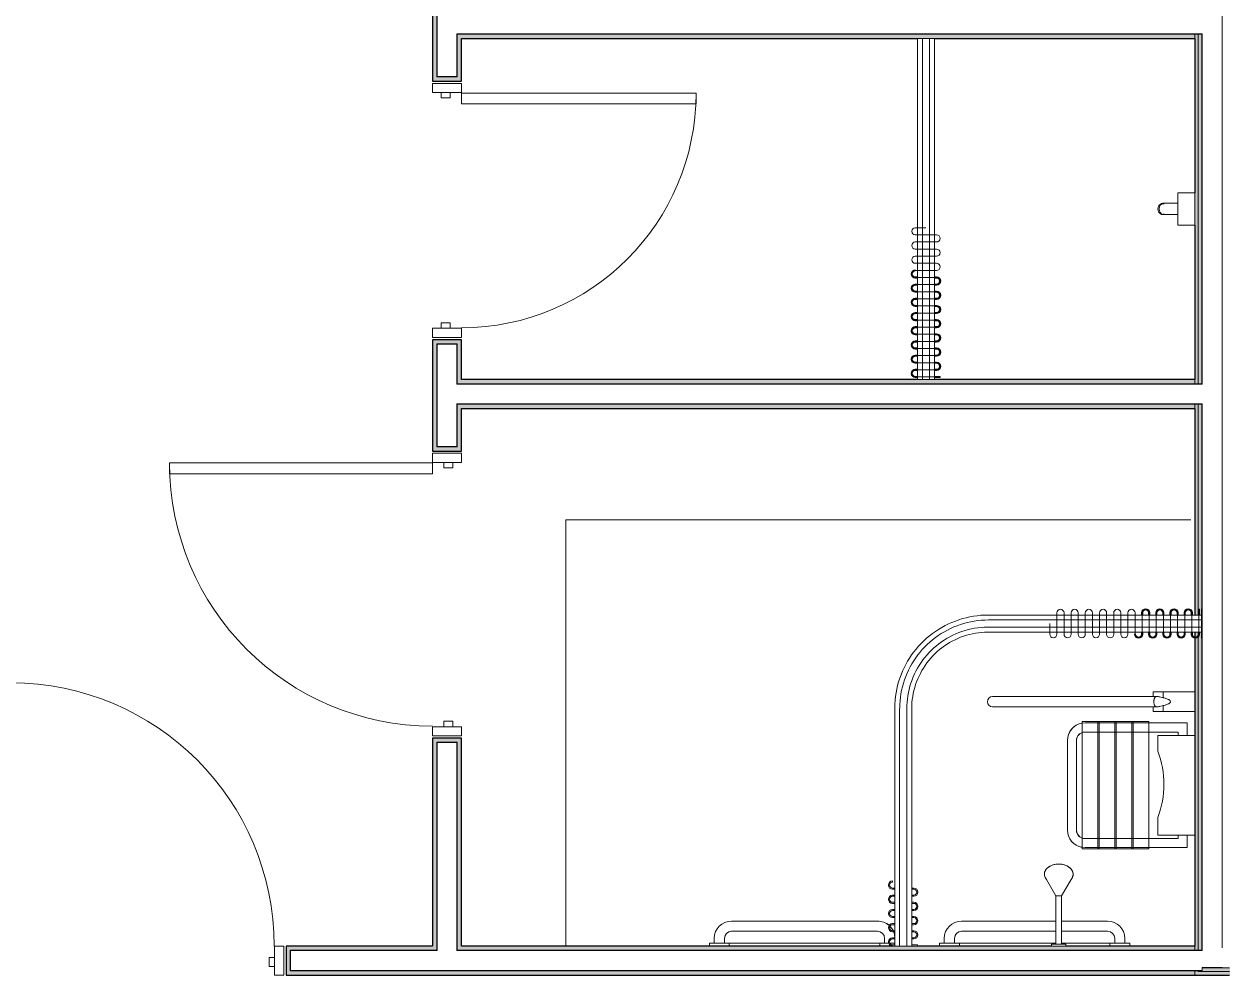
# Model space of a CAD drawing. Header units: millimetres. Extents: x 155920 to 295199, y -4084 to 97293.
# Drawn here: x 199953 to 204171, y 28407 to 31754 of the extents above; entities that cross this region are included whole.
import ezdxf

# ---------------------------------------------------------------- set-up
doc = ezdxf.new("R2010")
doc.units = ezdxf.units.MM
doc.header["$MEASUREMENT"] = 0
for name, color, linetype, lineweight in [('A-DOOR', 4, 'CONTINUOUS', 9), ('A-DOOR-FRAM', 4, 'CONTINUOUS', 18), ('A-WALL', 7, 'CONTINUOUS', 9), ('A-WALL-PATT', 7, 'CONTINUOUS', 25), ('I-WALL', 7, 'CONTINUOUS', 9), ('P-SANR-FIXT', 7, 'CONTINUOUS', 9)]:
    doc.layers.add(name, color=color, linetype=linetype, lineweight=lineweight)

msp = doc.modelspace()

# ---------------------------------------------------------------- hatches: boundary and pattern name
at = {"layer": 'A-WALL-PATT', "lineweight": 9}
h = msp.add_hatch(color=256, dxfattribs=at)
h.paths.add_polyline_path([(201406.5, 28509.3), (201406.5, 29226.3), (201442.5, 29226.3), (201442.5, 29241.3), (201391.5, 29241.3), (201391.5, 28509.3)], flags=0)
h.paths.add_polyline_path([(201442.5, 30251.3), (201442.5, 30266.3), (201406.5, 30266.3), (201406.5, 30628.3), (201442.5, 30628.3), (201442.5, 30643.3), (201391.5, 30643.3), (201391.5, 30251.3)], flags=0)
h.paths.add_polyline_path([(201391.5, 31553.3), (201442.5, 31553.3), (201442.5, 31568.3), (201406.5, 31568.3), (201406.5, 31930.3), (201442.5, 31930.3), (201442.5, 31945.3), (201391.5, 31945.3), (201391.5, 31683.4)], flags=0)
h.paths.add_polyline_path([(201442.5, 32855.3), (201442.5, 32870.3), (201406.5, 32870.3), (201406.5, 33232.3), (201442.5, 33232.3), (201442.5, 33247.3), (201391.5, 33247.3), (201391.5, 32855.3)], flags=0)
h.paths.add_polyline_path([(201391.5, 34157.3), (201442.5, 34157.3), (201442.5, 34172.3), (201406.5, 34172.3), (201406.5, 34245.3), (201391.5, 34245.3)], flags=0)
at = {"layer": 'A-WALL-PATT', "lineweight": 5}
h = msp.add_hatch(color=256, dxfattribs=at)
h.paths.add_polyline_path([(201478.5, 28509.3), (201493.5, 28509.3), (201493.5, 29241.3), (201442.5, 29241.3), (201442.5, 29226.3), (201478.5, 29226.3), (201478.5, 28598.8)], flags=0)
h.paths.add_polyline_path([(201493.5, 30251.3), (201493.5, 30416.3), (201478.5, 30416.3), (201478.5, 30266.3), (201442.5, 30266.3), (201442.5, 30251.3)], flags=0)
h.paths.add_polyline_path([(201478.5, 30488.3), (201493.5, 30488.3), (201493.5, 30643.3), (201442.5, 30643.3), (201442.5, 30628.3), (201478.5, 30628.3)], flags=0)
h.paths.add_polyline_path([(201493.5, 31553.3), (201493.5, 31718.3), (201478.5, 31718.3), (201478.5, 31568.3), (201442.5, 31568.3), (201442.5, 31553.3)], flags=0)
h.paths.add_polyline_path([(201493.5, 31790.3), (201493.5, 31945.3), (201442.5, 31945.3), (201442.5, 31930.3), (201478.5, 31930.3), (201478.5, 31790.3)], flags=0)
h.paths.add_polyline_path([(201442.5, 32855.3), (201493.5, 32855.3), (201493.5, 33020.3), (201478.5, 33020.3), (201478.5, 32870.3), (201442.5, 32870.3)], flags=0)
h.paths.add_polyline_path([(201493.5, 33092.3), (201493.5, 33247.3), (201442.5, 33247.3), (201442.5, 33232.3), (201478.5, 33232.3), (201478.5, 33092.3)], flags=0)
h.paths.add_polyline_path([(201493.5, 34157.3), (201493.5, 34245.3), (201478.5, 34245.3), (201478.5, 34172.3), (201442.5, 34172.3), (201442.5, 34157.3)], flags=0)
at = {"layer": 'A-WALL-PATT', "lineweight": 9}
h = msp.add_hatch(color=256, dxfattribs=at)
h.paths.add_polyline_path([(204087.9, 28407.3), (204087.9, 28422.3), (204075.4, 28422.3), (204075.4, 28407.3)], flags=0)
h.paths.add_polyline_path([(204087.9, 28494.3), (204087.7, 29596.5), (204081.3, 29592.8), (204075.4, 29592.3), (204075.4, 28494.3)], flags=0)
h.paths.add_polyline_path([(204077.5, 29596.3), (204082.8, 29597.7), (204086.6, 29601.6), (204087.9, 29606.8), (204087.7, 29614.3), (204075.4, 29614.3), (204075.4, 29596.6)], flags=0)
h.paths.add_polyline_path([(204080.2, 29674.3), (204087.9, 29674.3), (204087.9, 30416.3), (204075.4, 30416.3), (204075.4, 29674.3)], flags=0)
h.paths.add_polyline_path([(204087.9, 30488.3), (204087.9, 31718.3), (204075.4, 31718.3), (204075.4, 30488.3)], flags=0)
h.paths.add_polyline_path([(204087.9, 31790.3), (204087.9, 33020.3), (204075.4, 33020.3), (204075.4, 31790.3)], flags=0)
h.paths.add_polyline_path([(204087.9, 33092.3), (204087.9, 34245.3), (204075.4, 34245.3), (204075.4, 33092.3)], flags=0)
at = {"layer": 'A-WALL-PATT', "lineweight": 5}
h = msp.add_hatch(color=256, dxfattribs=at)
h.paths.add_polyline_path([(204087.9, 28419.8), (204100.4, 28419.8), (204100.4, 28422.3), (204087.9, 28422.3)], flags=0)
h.paths.add_polyline_path([(204087.9, 28494.3), (204100.4, 28494.3), (204100.4, 30416.3), (204087.9, 30416.3), (204088, 29694.3), (204092, 29694.3), (204092, 29674.3), (204098.8, 29673.3), (204098.8, 29614.3), (204092, 29614.3), (204090.9, 29601.6), (204087.9, 29596.6), (204087.9, 28598.8)], flags=0)
h.paths.add_polyline_path([(204100.4, 30488.3), (204100.4, 31718.3), (204087.9, 31718.3), (204087.9, 30488.3)], flags=0)
h.paths.add_polyline_path([(204100.4, 31790.3), (204100.4, 33020.3), (204087.9, 33020.3), (204087.9, 31790.3)], flags=0)
h.paths.add_polyline_path([(204087.9, 33092.3), (204100.4, 33092.3), (204100.4, 34245.3), (204087.9, 34245.3), (204087.9, 33446.1)], flags=0)
at = {"layer": 'A-WALL-PATT', "lineweight": 9}
for points in [[(204075.4, 31703.3), (204075.4, 31718.3), (201493.5, 31718.3), (201493.5, 31703.3), (203387.3, 31703.3)], [(204075.4, 30488.3), (204075.4, 30503.3), (201493.5, 30503.3), (201493.5, 30488.3), (203985.3, 30488.3)]]:
    msp.add_hatch(color=256, dxfattribs=at).paths.add_polyline_path(points, flags=0)
at = {"layer": 'A-WALL-PATT', "lineweight": 5}
msp.add_hatch(color=256, dxfattribs=at).paths.add_polyline_path([(204075.4, 30401.3), (204075.4, 30416.3), (201493.5, 30416.3), (201493.5, 30401.3), (203985.3, 30401.3)], flags=0)
at = {"layer": 'A-WALL-PATT', "lineweight": 9}
h = msp.add_hatch(color=256, dxfattribs=at)
h.paths.add_polyline_path([(200890.5, 28458.3), (200890.5, 28494.3), (201406.5, 28494.3), (201406.5, 28509.3), (200875.5, 28509.3), (200875.5, 28458.3)], flags=0)
h.paths.add_polyline_path([(199850.5, 28458.3), (199865.5, 28458.3), (199865.5, 28509.3), (199565.5, 28509.3), (199565.5, 28494.3), (199850.5, 28494.3)], flags=0)
h.paths.add_polyline_path([(204075.4, 28494.3), (204075.4, 28509.3), (201478.5, 28509.3), (201478.5, 28494.3), (203985.3, 28494.3)], flags=0)
at = {"layer": 'A-WALL-PATT', "lineweight": 5}
h = msp.add_hatch(color=256, dxfattribs=at)
h.paths.add_polyline_path([(204075.4, 28407.3), (204075.4, 28422.3), (200890.5, 28422.3), (200890.5, 28458.3), (200875.5, 28458.3), (200875.5, 28407.3), (203985.3, 28407.3)], flags=0)
h.paths.add_polyline_path([(199799.2, 28407.3), (199865.5, 28407.3), (199865.5, 28458.3), (199850.5, 28458.3), (199850.5, 28422.3), (199458.5, 28422.3), (199458.5, 28407.3), (199565.5, 28407.3)], flags=0)
h = msp.add_hatch(color=256, dxfattribs=at)
h.paths.add_polyline_path([(205447.8, 28407.3), (205472.8, 28407.3), (205472.8, 28419.8), (205294.9, 28419.8), (205294.9, 28407.3), (205446.8, 28407.3)], flags=0)
h.paths.add_polyline_path([(204101.4, 28407.3), (204310.9, 28407.3), (204310.9, 28468.3), (204298.4, 28468.3), (204298.4, 28419.8), (204087.9, 28419.8), (204087.9, 28407.3), (204100.4, 28407.3)], flags=0)
h.paths.add_polyline_path([(205257.4, 28407.3), (205257.4, 28419.8), (205233.4, 28419.8), (205233.4, 28468.3), (205220.9, 28468.3), (205220.9, 28407.3)], flags=0)
h = msp.add_hatch(color=256, dxfattribs=at)
h.paths.add_polyline_path([(205460.3, 28419.8), (205460.3, 28422.3), (205447.8, 28422.3), (205447.8, 28419.8)], flags=0)
h.paths.add_polyline_path([(205294.9, 28419.8), (205446.8, 28419.8), (205446.8, 28432.3), (205294.9, 28432.3)], flags=0)
h.paths.add_polyline_path([(205233.4, 28419.8), (205257.4, 28419.8), (205257.4, 28432.3), (205245.9, 28432.3), (205245.9, 28468.3), (205233.4, 28468.3)], flags=0)
h.paths.add_polyline_path([(204284.4, 28419.8), (204298.4, 28419.8), (204298.4, 28468.3), (204285.9, 28468.3), (204285.9, 28432.3), (204101.4, 28432.3), (204101.4, 28419.8), (204197.4, 28419.8)], flags=0)

# ---------------------------------------------------------------- linework, layer by layer
at = {"layer": 'A-DOOR'}
for p, q in [((202319.5, 31511.3), (201493.5, 31511.3)), ((201493.5, 31511.3), (201493.5, 31473.3)), ((201493.5, 31473.3), (202319.5, 31473.3)), ((202319.5, 31473.3), (202319.5, 31511.3)), ((200465.5, 30171.3), (200465.5, 30209.3)), ((200465.5, 30209.3), (201391.5, 30209.3)), ((201391.5, 30209.3), (201391.5, 30171.3)), ((201391.5, 30171.3), (200465.5, 30171.3))]:
    msp.add_line(p, q, dxfattribs=at)
for centre, radius, start, end in [((201493.5, 31511.3), 826, 270, 0), ((201391.5, 30209.3), 926, 180, 270), ((199907.5, 28509.3), 926, 0, 90)]:
    msp.add_arc(centre, radius, start, end, dxfattribs=at)
at = {"layer": 'A-DOOR-FRAM', "lineweight": 20}
for p, q in [((201391.5, 31545.3), (201493.5, 31545.3)), ((201391.5, 31513.3), (201391.5, 31545.3)), ((201493.5, 31513.3), (201391.5, 31513.3)), ((201421.5, 31513.3), (201453.5, 31513.3)), ((201421.5, 31494.3), (201421.5, 31513.3)), ((201453.5, 31513.3), (201453.5, 31494.3)), ((201493.5, 31545.3), (201493.5, 31513.3)), ((201453.5, 31494.3), (201421.5, 31494.3)), ((201391.5, 30651.3), (201391.5, 30683.3)), ((201391.5, 30683.3), (201493.5, 30683.3)), ((201421.5, 30702.3), (201453.5, 30702.3)), ((201421.5, 30683.3), (201421.5, 30702.3)), ((201453.5, 30683.3), (201421.5, 30683.3)), ((201453.5, 30702.3), (201453.5, 30683.3)), ((201493.5, 30683.3), (201493.5, 30651.3)), ((201493.5, 30651.3), (201391.5, 30651.3)), ((201493.5, 30243.3), (201391.5, 30243.3)), ((201391.5, 30243.3), (201391.5, 30211.3)), ((201391.5, 30211.3), (201493.5, 30211.3)), ((201431.5, 30211.3), (201431.5, 30192.3)), ((201463.5, 30211.3), (201431.5, 30211.3)), ((201463.5, 30192.3), (201463.5, 30211.3)), ((201493.5, 30211.3), (201493.5, 30243.3)), ((201431.5, 30192.3), (201463.5, 30192.3)), ((201493.5, 29281.3), (201391.5, 29281.3)), ((201391.5, 29281.3), (201391.5, 29249.3)), ((201431.5, 29300.3), (201431.5, 29281.3)), ((201463.5, 29300.3), (201431.5, 29300.3)), ((201431.5, 29281.3), (201463.5, 29281.3)), ((201463.5, 29281.3), (201463.5, 29300.3)), ((201493.5, 29249.3), (201493.5, 29281.3)), ((201391.5, 29249.3), (201493.5, 29249.3)), ((200835.5, 28509.3), (200867.5, 28509.3)), ((200835.5, 28407.3), (200835.5, 28509.3)), ((200867.5, 28509.3), (200867.5, 28407.3)), ((200816.5, 28437.3), (200816.5, 28469.3)), ((200816.5, 28469.3), (200835.5, 28469.3)), ((200835.5, 28437.3), (200816.5, 28437.3)), ((200835.5, 28469.3), (200835.5, 28437.3)), ((200867.5, 28407.3), (200835.5, 28407.3))]:
    msp.add_line(p, q, dxfattribs=at)
at = {"layer": 'A-WALL'}
for p, q in [((204171.4, 28503.3), (204171.4, 34245.3)), ((201406.5, 31930.3), (201406.5, 31568.3)), ((201407.5, 31929.3), (201407.5, 31569.3)), ((201477.5, 31569.3), (201477.5, 31719.3)), ((201477.5, 31719.3), (201478.5, 31719.3)), ((201478.5, 31719.3), (201493.5, 31719.3)), ((201478.5, 31568.3), (201478.5, 31718.3)), ((201478.5, 31718.3), (201493.5, 31718.3)), ((204075.4, 31719.3), (201493.5, 31719.3)), ((204075.4, 31718.3), (201493.5, 31718.3)), ((204100.4, 31719.3), (204075.4, 31719.3)), ((204087.9, 31718.3), (204075.4, 31718.3)), ((204075.4, 31703.3), (204075.4, 31718.3)), ((204075.4, 31718.3), (204087.9, 31718.3)), ((204087.9, 30488.3), (204087.9, 31718.3)), ((204100.4, 31718.3), (204087.9, 31718.3)), ((204087.9, 31718.3), (204100.4, 31718.3)), ((204101.4, 31719.3), (204100.4, 31719.3)), ((204100.4, 31719.3), (204101.4, 31719.3)), ((204100.4, 30488.3), (204100.4, 31718.3)), ((204101.4, 30487.3), (204101.4, 31719.3)), ((201406.5, 31568.3), (201442.5, 31568.3)), ((201407.5, 31569.3), (201442.5, 31569.3)), ((201442.5, 31569.3), (201477.5, 31569.3)), ((201442.5, 31568.3), (201478.5, 31568.3)), ((201406.5, 30628.3), (201406.5, 30266.3)), ((201442.5, 30628.3), (201406.5, 30628.3)), ((201478.5, 30628.3), (201442.5, 30628.3)), ((201478.5, 30488.3), (201478.5, 30628.3)), ((201407.5, 30627.3), (201407.5, 30267.3)), ((201442.5, 30627.3), (201407.5, 30627.3)), ((201477.5, 30627.3), (201442.5, 30627.3)), ((201477.5, 30487.3), (201477.5, 30627.3)), ((204075.4, 30488.3), (204075.4, 30503.3)), ((201477.5, 30487.3), (201478.5, 30487.3)), ((201478.5, 30488.3), (201493.5, 30488.3)), ((201478.5, 30487.3), (201493.5, 30487.3)), ((201493.5, 30488.3), (204075.4, 30488.3)), ((201493.5, 30487.3), (204075.4, 30487.3)), ((204075.4, 30488.3), (204087.9, 30488.3)), ((204087.9, 30488.3), (204075.4, 30488.3)), ((204100.4, 30487.3), (204075.4, 30487.3)), ((204087.9, 30488.3), (204100.4, 30488.3)), ((204100.4, 30488.3), (204087.9, 30488.3)), ((204100.4, 30487.3), (204101.4, 30487.3)), ((204101.4, 30487.3), (204100.4, 30487.3)), ((201477.5, 30267.3), (201477.5, 30417.3)), ((201477.5, 30417.3), (201478.5, 30417.3)), ((201478.5, 30417.3), (201493.5, 30417.3)), ((201493.5, 30417.3), (204075.4, 30417.3)), ((204100.4, 30417.3), (204075.4, 30417.3)), ((204101.4, 30417.3), (204100.4, 30417.3)), ((204100.4, 30417.3), (204101.4, 30417.3)), ((204101.4, 28493.3), (204101.4, 30417.3)), ((201478.5, 30266.3), (201478.5, 30416.3)), ((201478.5, 30416.3), (201493.5, 30416.3)), ((201493.5, 30416.3), (204075.4, 30416.3)), ((204087.9, 30416.3), (204075.4, 30416.3)), ((204075.4, 30401.3), (204075.4, 30416.3)), ((204075.4, 30416.3), (204087.9, 30416.3)), ((204087.9, 29674.3), (204087.9, 30416.3)), ((204100.4, 30416.3), (204087.9, 30416.3)), ((204087.9, 30416.3), (204100.4, 30416.3)), ((204100.4, 28494.3), (204100.4, 30416.3)), ((201406.5, 30266.3), (201442.5, 30266.3)), ((201407.5, 30267.3), (201442.5, 30267.3)), ((201442.5, 30267.3), (201477.5, 30267.3)), ((201442.5, 30266.3), (201478.5, 30266.3)), ((204087.9, 29605.9), (204087.9, 29614.3)), ((204087.9, 28494.3), (204087.9, 29596.7)), ((201406.5, 29226.3), (201406.5, 28509.3)), ((201442.5, 29226.3), (201406.5, 29226.3)), ((201407.5, 29225.3), (201407.5, 28509.3)), ((201442.5, 29225.3), (201407.5, 29225.3)), ((201478.5, 29226.3), (201442.5, 29226.3)), ((201477.5, 29225.3), (201442.5, 29225.3)), ((201477.5, 28509.3), (201477.5, 29225.3)), ((201478.5, 28509.3), (201478.5, 29226.3)), ((200890.5, 28494.3), (200890.5, 28458.3)), ((201406.5, 28494.3), (200890.5, 28494.3)), ((200891.5, 28493.3), (200891.5, 28458.3)), ((201407.5, 28493.3), (200891.5, 28493.3)), ((201406.5, 28509.3), (201406.5, 28494.3)), ((201407.5, 28509.3), (201407.5, 28494.3)), ((201407.5, 28494.3), (201407.5, 28493.3)), ((201477.5, 28509.3), (201477.5, 28494.3)), ((201477.5, 28494.3), (201477.5, 28493.3)), ((204075.4, 28493.3), (201477.5, 28493.3)), ((201478.5, 28509.3), (201478.5, 28494.3)), ((204075.4, 28494.3), (201478.5, 28494.3)), ((204075.4, 28494.3), (204075.4, 28509.3)), ((204087.9, 28494.3), (204075.4, 28494.3)), ((204100.4, 28493.3), (204075.4, 28493.3)), ((204100.4, 28494.3), (204087.9, 28494.3)), ((204101.4, 28493.3), (204100.4, 28493.3)), ((200890.5, 28458.3), (200890.5, 28422.3)), ((200891.5, 28458.3), (200891.5, 28423.3)), ((200890.5, 28422.3), (204075.4, 28422.3)), ((200891.5, 28423.3), (204075.4, 28423.3)), ((204100.4, 28423.3), (204075.4, 28423.3)), ((204087.9, 28422.3), (204075.4, 28422.3)), ((204075.4, 28407.3), (204075.4, 28422.3)), ((204100.4, 28422.3), (204087.9, 28422.3)), ((204087.9, 28419.8), (204087.9, 28422.3)), ((204100.4, 28419.8), (204087.9, 28419.8)), ((204101.4, 28423.3), (204100.4, 28423.3)), ((204100.4, 28423.3), (204100.4, 28422.3)), ((204101.4, 28419.8), (204100.4, 28419.8)), ((204101.4, 28433.3), (204101.4, 28432.3)), ((204171.4, 28433.3), (204101.4, 28433.3)), ((204101.4, 28432.3), (204101.4, 28423.3)), ((204197.4, 28432.3), (204101.4, 28432.3)), ((204197.4, 28419.8), (204101.4, 28419.8))]:
    msp.add_line(p, q, dxfattribs=at)
at = {"layer": 'I-WALL', "lineweight": 30}
for p, q in [((201391.5, 31945.3), (201391.5, 31553.3)), ((201493.5, 31553.3), (201493.5, 31703.3)), ((201493.5, 31703.3), (203098.8, 31703.3)), ((203158.8, 31703.3), (204075.4, 31703.3)), ((204075.4, 31703.3), (204075.4, 31160.3)), ((201391.5, 31553.3), (201493.5, 31553.3)), ((204075.4, 31046.3), (204075.4, 30503.3)), ((201493.5, 30643.3), (201391.5, 30643.3)), ((201391.5, 30643.3), (201391.5, 30251.3)), ((201493.5, 30503.3), (201493.5, 30643.3)), ((203098.8, 30503.3), (201493.5, 30503.3)), ((204075.4, 30503.3), (203158.8, 30503.3)), ((201493.5, 30251.3), (201493.5, 30401.3)), ((201493.5, 30401.3), (204075.4, 30401.3)), ((204075.4, 30401.3), (204075.4, 29674.3)), ((201391.5, 30251.3), (201493.5, 30251.3)), ((204075.4, 29614.3), (204075.4, 29596.6)), ((204075.4, 29592.6), (204075.4, 28509.3)), ((201493.5, 29241.3), (201391.5, 29241.3)), ((201391.5, 29241.3), (201391.5, 28509.3)), ((201493.5, 28509.3), (201493.5, 29241.3)), ((201391.5, 28509.3), (200875.5, 28509.3)), ((200875.5, 28509.3), (200875.5, 28407.3)), ((203011.3, 28509.3), (201493.5, 28509.3)), ((203571.4, 28509.3), (203098.8, 28509.3)), ((204075.4, 28509.3), (203621.4, 28509.3)), ((200875.5, 28407.3), (204075.4, 28407.3)), ((204075.4, 28407.3), (204087.9, 28407.3)), ((204087.9, 28407.3), (204197.4, 28407.3))]:
    msp.add_line(p, q, dxfattribs=at)
at = {"layer": 'P-SANR-FIXT'}
for p, q in [((203098.8, 31703.3), (203098.8, 30503.3)), ((203098.8, 31703.3), (203116.2, 31703.3)), ((203116.3, 31703.3), (203116.3, 30503.3)), ((203116.3, 31703.3), (203141.3, 31703.3)), ((203141.3, 30503.3), (203141.3, 31703.3)), ((203141.4, 31703.3), (203158.8, 31703.3)), ((203158.8, 30503.3), (203158.8, 31703.3)), ((204075.4, 31160.3), (204015.4, 31160.3)), ((204015.4, 31125.3), (204015.4, 31160.3)), ((204075.4, 31160.3), (204075.4, 31125.3)), ((203967.2, 31123.3), (203962.7, 31123.3)), ((203967.2, 31121.3), (203962.7, 31121.3)), ((203967.9, 31123.3), (203967.2, 31123.3)), ((203969.4, 31123.3), (203967.9, 31123.3)), ((203971, 31123.3), (203969.4, 31123.3)), ((203972.7, 31123.3), (203971, 31123.3)), ((203974.5, 31123.3), (203972.7, 31123.3)), ((203976.3, 31123.3), (203974.5, 31123.3)), ((203978.2, 31123.3), (203976.3, 31123.3)), ((203980.2, 31123.3), (203978.2, 31123.3)), ((203982.3, 31123.3), (203980.2, 31123.3)), ((203984.4, 31123.3), (203982.3, 31123.3)), ((203986.6, 31123.3), (203984.4, 31123.3)), ((203988.8, 31123.3), (203986.6, 31123.3)), ((203991.1, 31123.3), (203988.8, 31123.3)), ((203993.5, 31123.3), (203991.1, 31123.3)), ((203995.9, 31123.3), (203993.5, 31123.3)), ((203998.3, 31123.3), (203995.9, 31123.3)), ((204000.8, 31123.3), (203998.3, 31123.3)), ((204003.3, 31123.3), (204000.8, 31123.3)), ((204005.8, 31123.3), (204003.3, 31123.3)), ((204008.4, 31123.3), (204005.8, 31123.3)), ((204011, 31123.3), (204008.4, 31123.3)), ((204013.6, 31123.3), (204011, 31123.3)), ((204015.4, 31123.3), (204013.6, 31123.3)), ((204015.4, 31125.3), (204015.4, 31081.3)), ((204075.4, 31081.3), (204075.4, 31125.3)), ((203962.7, 31085.3), (203967.2, 31085.3)), ((203962.7, 31083.3), (203967.2, 31083.3)), ((203967.2, 31083.3), (203968.7, 31083.3)), ((203968.7, 31083.3), (203970.3, 31083.3)), ((203970.3, 31083.3), (203971.9, 31083.3)), ((203971.9, 31083.3), (203973.7, 31083.3)), ((203973.7, 31083.3), (203975.5, 31083.3)), ((203975.5, 31083.3), (203977.4, 31083.3)), ((203977.4, 31083.3), (203979.3, 31083.3)), ((203979.3, 31083.3), (203981.3, 31083.3)), ((203981.3, 31083.3), (203983.4, 31083.3)), ((203983.4, 31083.3), (203985.6, 31083.3)), ((203985.6, 31083.3), (203987.8, 31083.3)), ((203987.8, 31083.3), (203990.1, 31083.3)), ((203990.1, 31083.3), (203992.4, 31083.3)), ((203992.4, 31083.3), (203994.8, 31083.3)), ((203994.8, 31083.3), (203997.2, 31083.3)), ((203997.2, 31083.3), (203999.7, 31083.3)), ((203999.7, 31083.3), (204002.2, 31083.3)), ((204002.2, 31083.3), (204004.7, 31083.3)), ((204004.7, 31083.3), (204007.2, 31083.3)), ((204007.2, 31083.3), (204009.8, 31083.3)), ((204009.8, 31083.3), (204012.4, 31083.3)), ((204012.4, 31083.3), (204015, 31083.3)), ((204015.4, 31046.3), (204015.4, 31081.3)), ((204075.4, 31081.3), (204075.4, 31046.3)), ((203091.3, 31037.1), (203128.8, 31037.1)), ((203128.8, 31012.1), (203091.3, 31012.1)), ((203166.3, 31012.1), (203128.8, 31012.1)), ((204015.4, 31046.3), (204075.4, 31046.3)), ((203091.3, 30987.1), (203166.3, 30987.1)), ((203128.8, 30962.1), (203091.3, 30962.1)), ((203091.3, 30937.1), (203166.3, 30937.1)), ((203166.3, 30962.1), (203128.8, 30962.1)), ((203128.8, 30912.1), (203091.3, 30912.1)), ((203091.3, 30885.1), (203091.3, 30889.1)), ((203091.3, 30887.1), (203166.3, 30887.1)), ((203166.3, 30912.1), (203128.8, 30912.1)), ((203099.9, 30864.1), (203091.3, 30864.1)), ((203128.8, 30862.1), (203091.3, 30862.1)), ((203091.3, 30860.1), (203099.9, 30860.1)), ((203099.9, 30839.1), (203091.3, 30839.1)), ((203166.3, 30862.1), (203128.8, 30862.1)), ((203166.3, 30864.1), (203157.8, 30864.1)), ((203157.8, 30860.1), (203166.3, 30860.1)), ((203166.3, 30839.1), (203157.8, 30839.1)), ((203091.3, 30837.1), (203166.3, 30837.1)), ((203091.3, 30835.1), (203099.9, 30835.1)), ((203099.9, 30814.1), (203091.3, 30814.1)), ((203128.8, 30812.1), (203091.3, 30812.1)), ((203091.3, 30810.1), (203099.9, 30810.1)), ((203166.3, 30812.1), (203128.8, 30812.1)), ((203157.8, 30835.1), (203166.3, 30835.1)), ((203166.3, 30814.1), (203157.8, 30814.1)), ((203157.8, 30810.1), (203166.3, 30810.1)), ((203099.9, 30789.1), (203091.3, 30789.1)), ((203091.3, 30787.1), (203166.3, 30787.1)), ((203091.3, 30785.1), (203099.9, 30785.1)), ((203099.9, 30764.1), (203091.3, 30764.1)), ((203128.8, 30762.1), (203091.3, 30762.1)), ((203091.3, 30760.1), (203099.9, 30760.1)), ((203166.3, 30762.1), (203128.8, 30762.1)), ((203166.3, 30789.1), (203157.8, 30789.1)), ((203157.8, 30785.1), (203166.3, 30785.1)), ((203166.3, 30764.1), (203157.8, 30764.1)), ((203157.8, 30760.1), (203166.3, 30760.1)), ((203099.9, 30739.1), (203091.3, 30739.1)), ((203091.3, 30737.1), (203166.3, 30737.1)), ((203091.3, 30735.1), (203099.9, 30735.1)), ((203099.9, 30714.1), (203091.3, 30714.1)), ((203128.8, 30712.1), (203091.3, 30712.1)), ((203166.3, 30712.1), (203128.8, 30712.1)), ((203166.3, 30739.1), (203157.8, 30739.1)), ((203157.8, 30735.1), (203166.3, 30735.1)), ((203166.3, 30714.1), (203157.8, 30714.1)), ((203091.3, 30710.1), (203099.9, 30710.1)), ((203099.9, 30689.1), (203091.3, 30689.1)), ((203091.3, 30687.1), (203166.3, 30687.1)), ((203091.3, 30685.1), (203099.9, 30685.1)), ((203157.8, 30710.1), (203166.3, 30710.1)), ((203166.3, 30689.1), (203157.8, 30689.1)), ((203157.8, 30685.1), (203166.3, 30685.1)), ((203099.9, 30664.1), (203091.3, 30664.1)), ((203128.8, 30662.1), (203091.3, 30662.1)), ((203091.3, 30660.1), (203099.9, 30660.1)), ((203099.9, 30639.1), (203091.3, 30639.1)), ((203091.3, 30637.1), (203166.3, 30637.1)), ((203091.3, 30635.1), (203099.9, 30635.1)), ((203166.3, 30662.1), (203128.8, 30662.1)), ((203166.3, 30664.1), (203157.8, 30664.1)), ((203157.8, 30660.1), (203166.3, 30660.1)), ((203166.3, 30639.1), (203157.8, 30639.1)), ((203157.8, 30635.1), (203166.3, 30635.1)), ((203099.9, 30614.1), (203091.3, 30614.1)), ((203128.8, 30612.1), (203091.3, 30612.1)), ((203091.3, 30610.1), (203099.9, 30610.1)), ((203099.9, 30589.1), (203091.3, 30589.1)), ((203091.3, 30587.1), (203166.3, 30587.1)), ((203166.3, 30612.1), (203128.8, 30612.1)), ((203166.3, 30614.1), (203157.8, 30614.1)), ((203157.8, 30610.1), (203166.3, 30610.1)), ((203166.3, 30589.1), (203158.8, 30589.1)), ((203091.3, 30585.1), (203099.9, 30585.1)), ((203099.9, 30564.1), (203091.3, 30564.1)), ((203128.8, 30562.1), (203091.3, 30562.1)), ((203091.3, 30560.1), (203099.9, 30560.1)), ((203166.3, 30562.1), (203128.8, 30562.1)), ((203157.7, 30560.1), (203166.3, 30560.1)), ((203158.8, 30585.1), (203166.3, 30585.1)), ((203166.3, 30564.1), (203158.8, 30564.1)), ((203099.9, 30503.3), (203076.8, 30503.3)), ((203099.9, 30539.1), (203091.3, 30539.1)), ((203091.3, 30537.1), (203166.3, 30537.1)), ((203091.3, 30535.1), (203099.9, 30535.1)), ((203099.9, 30514.1), (203091.3, 30514.1)), ((203128.8, 30512.1), (203091.3, 30512.1)), ((203091.3, 30510.1), (203099.9, 30510.1)), ((203116.2, 30503.3), (203098.8, 30503.3)), ((203141.3, 30503.3), (203116.3, 30503.3)), ((203178.8, 30512.1), (203128.8, 30512.1)), ((203158.8, 30503.3), (203141.4, 30503.3)), ((203166.3, 30539.1), (203157.7, 30539.1)), ((203157.7, 30535.1), (203166.3, 30535.1)), ((203178.8, 30514.1), (203157.8, 30514.1)), ((203157.8, 30510.1), (203178.8, 30510.1)), ((203180.8, 30503.3), (203157.8, 30503.3)), ((203178.8, 30510.1), (203178.8, 30514.1)), ((201861.4, 30009.3), (204061.4, 30009.3)), ((201861.4, 28509.3), (201861.4, 30009.3)), ((203245, 29657.6), (203232.6, 29653.2)), ((203257.6, 29661.5), (203245, 29657.6)), ((203270.4, 29664.9), (203257.6, 29661.5)), ((203283.3, 29667.7), (203270.4, 29664.9)), ((203296.3, 29670.1), (203283.3, 29667.7)), ((203309.3, 29672), (203296.3, 29670.1)), ((203322.5, 29673.3), (203309.3, 29672)), ((203335.6, 29674.1), (203322.5, 29673.3)), ((203348.8, 29674.3), (203335.6, 29674.1)), ((204098.8, 29674.3), (203348.8, 29674.3)), ((203590, 29681.8), (203590, 29644.3)), ((203615, 29606.8), (203615, 29681.8)), ((203640, 29681.8), (203640, 29644.3)), ((203665, 29606.8), (203665, 29681.8)), ((203690, 29681.8), (203690, 29644.3)), ((203715, 29606.8), (203715, 29681.8)), ((203740, 29681.8), (203740, 29644.3)), ((203765, 29606.8), (203765, 29681.8)), ((203790, 29681.8), (203790, 29644.3)), ((203815, 29606.8), (203815, 29681.8)), ((203840, 29681.8), (203840, 29644.3)), ((203865, 29606.8), (203865, 29681.8)), ((203888, 29681.8), (203888, 29673.3)), ((203890, 29681.8), (203890, 29644.3)), ((203892, 29673.3), (203892, 29681.8)), ((203913, 29681.8), (203913, 29673.3)), ((203915, 29606.8), (203915, 29681.8)), ((203917, 29673.3), (203917, 29681.8)), ((203938, 29681.8), (203938, 29673.3)), ((203940, 29681.8), (203940, 29644.3)), ((203942, 29673.3), (203942, 29681.8)), ((203963, 29681.8), (203963, 29673.3)), ((203965, 29606.8), (203965, 29681.8)), ((203967, 29673.3), (203967, 29681.8)), ((203988, 29681.8), (203988, 29673.3)), ((203990, 29681.8), (203990, 29644.3)), ((203992, 29673.3), (203992, 29681.8)), ((204013, 29681.8), (204013, 29673.3)), ((204015, 29606.8), (204015, 29681.8)), ((204017, 29673.3), (204017, 29681.8)), ((204038, 29681.8), (204038, 29673.3)), ((204040, 29681.8), (204040, 29644.3)), ((204042, 29674.3), (204042, 29681.8)), ((204063, 29681.8), (204063, 29674.3)), ((204065, 29606.8), (204065, 29681.8)), ((204067, 29673.2), (204067, 29681.8)), ((204092, 29694.3), (204088, 29694.3)), ((204088, 29694.3), (204088, 29673.3)), ((204090, 29694.3), (204090, 29644.3)), ((204092, 29673.3), (204092, 29694.3)), ((204098.8, 29696.3), (204098.8, 29673.3)), ((204098.8, 29674.3), (204098.8, 29656.9)), ((203162.5, 29616.7), (203151.8, 29609)), ((203173.5, 29623.9), (203162.5, 29616.7)), ((203184.9, 29630.7), (203173.5, 29623.9)), ((203193.6, 29615.5), (203182.8, 29609.1)), ((203196.4, 29637), (203184.9, 29630.7)), ((203204.5, 29621.5), (203193.6, 29615.5)), ((203208.3, 29642.9), (203196.4, 29637)), ((203215.7, 29627.1), (203204.5, 29621.5)), ((203220.3, 29648.3), (203208.3, 29642.9)), ((203227.1, 29632.2), (203215.7, 29627.1)), ((203232.6, 29653.2), (203220.3, 29648.3)), ((203238.7, 29636.8), (203227.1, 29632.2)), ((203250.5, 29641), (203238.7, 29636.8)), ((203244.7, 29612.3), (203255.5, 29616.2)), ((203262.5, 29644.7), (203250.5, 29641)), ((203255.5, 29616.2), (203266.4, 29619.8)), ((203274.5, 29647.9), (203262.5, 29644.7)), ((203266.4, 29619.8), (203277.5, 29622.8)), ((203286.7, 29650.6), (203274.5, 29647.9)), ((203277.5, 29622.8), (203288.7, 29625.5)), ((203299, 29652.8), (203286.7, 29650.6)), ((203288.7, 29625.5), (203300, 29627.6)), ((203311.4, 29654.6), (203299, 29652.8)), ((203300, 29627.6), (203311.3, 29629.4)), ((203311.3, 29629.4), (203322.8, 29630.6)), ((203323.9, 29655.8), (203311.4, 29654.6)), ((203322.8, 29630.6), (203334.2, 29631.5)), ((203336.3, 29656.6), (203323.9, 29655.8)), ((203334.2, 29631.5), (203345.7, 29631.8)), ((203348.8, 29656.8), (203336.3, 29656.6)), ((203345.7, 29631.8), (203348.8, 29631.8)), ((204098.8, 29656.8), (203348.8, 29656.8)), ((203348.8, 29631.8), (204098.8, 29631.8)), ((203565, 29606.8), (203565, 29644.3)), ((203590, 29644.3), (203590, 29606.8)), ((203640, 29644.3), (203640, 29606.8)), ((203690, 29644.3), (203690, 29606.8)), ((203740, 29644.3), (203740, 29606.8)), ((203790, 29644.3), (203790, 29606.8)), ((203840, 29644.3), (203840, 29606.8)), ((203888, 29615.3), (203888, 29606.8)), ((203890, 29644.3), (203890, 29606.8)), ((203892, 29606.8), (203892, 29615.3)), ((203913, 29615.3), (203913, 29606.8)), ((203917, 29606.8), (203917, 29615.3)), ((203938, 29615.3), (203938, 29606.8)), ((203940, 29644.3), (203940, 29606.8)), ((203942, 29606.8), (203942, 29615.3)), ((203963, 29615.3), (203963, 29606.8)), ((203967, 29606.8), (203967, 29615.3)), ((203988, 29615.3), (203988, 29606.8)), ((203990, 29644.3), (203990, 29606.8)), ((203992, 29606.8), (203992, 29615.3)), ((204013, 29615.3), (204013, 29606.8)), ((204017, 29606.8), (204017, 29615.3)), ((204038, 29615.3), (204038, 29606.8)), ((204040, 29644.3), (204040, 29606.8)), ((204042, 29606.8), (204042, 29615.3)), ((204063, 29615.3), (204063, 29606.8)), ((204067, 29606.8), (204067, 29615.3)), ((204088, 29615.3), (204088, 29606.8)), ((204090, 29644.3), (204090, 29606.8)), ((204092, 29606.8), (204092, 29615.3)), ((204098.8, 29656.8), (204098.8, 29631.8)), ((204098.8, 29631.7), (204098.8, 29614.3)), ((204098.8, 29615.3), (204098.8, 29592.3)), ((203112.1, 29574.2), (203103.1, 29564.6)), ((203121.5, 29583.5), (203112.1, 29574.2)), ((203131.2, 29592.4), (203121.5, 29583.5)), ((203141.3, 29600.9), (203131.2, 29592.4)), ((203142.8, 29579.3), (203133.5, 29570.8)), ((203151.8, 29609), (203141.3, 29600.9)), ((203152.3, 29587.3), (203142.8, 29579.3)), ((203162.2, 29595), (203152.3, 29587.3)), ((203172.4, 29602.2), (203162.2, 29595)), ((203165.7, 29565.9), (203174.7, 29573.1)), ((203182.8, 29609.1), (203172.4, 29602.2)), ((203174.7, 29573.1), (203183.9, 29579.8)), ((203183.9, 29579.8), (203193.5, 29586.2)), ((203193.5, 29586.2), (203203.3, 29592.3)), ((203203, 29571.5), (203212.2, 29577.2)), ((203203.3, 29592.3), (203213.3, 29597.9)), ((203212.2, 29577.2), (203221.6, 29582.5)), ((203213.3, 29597.9), (203223.6, 29603.1)), ((203221.6, 29582.5), (203231.2, 29587.4)), ((203223.6, 29603.1), (203234, 29607.9)), ((203231.2, 29587.4), (203241, 29591.9)), ((203234, 29607.9), (203244.7, 29612.3)), ((203241, 29591.9), (203251, 29596)), ((203251, 29596), (203261.1, 29599.7)), ((203261.1, 29599.7), (203271.4, 29603)), ((203271.4, 29603), (203281.8, 29605.9)), ((203281.8, 29605.9), (203292.3, 29608.4)), ((203292.3, 29608.4), (203302.9, 29610.4)), ((203302.9, 29610.4), (203313.6, 29612)), ((203313.6, 29612), (203324.4, 29613.2)), ((203324.4, 29613.2), (203335.1, 29614)), ((203335.1, 29614), (203345.9, 29614.3)), ((203345.9, 29614.3), (203348.8, 29614.3)), ((203348.8, 29614.3), (204098.8, 29614.3)), ((203867, 29606.8), (203863, 29606.8)), ((203078.5, 29533.6), (203071.1, 29522.6)), ((203086.3, 29544.2), (203078.5, 29533.6)), ((203094.5, 29554.6), (203086.3, 29544.2)), ((203100.2, 29533.6), (203092.8, 29523.6)), ((203103.1, 29564.6), (203094.5, 29554.6)), ((203108, 29543.4), (203100.2, 29533.6)), ((203116.1, 29552.9), (203108, 29543.4)), ((203124.7, 29562), (203116.1, 29552.9)), ((203133.5, 29570.8), (203124.7, 29562)), ((203125.3, 29525.1), (203132.7, 29533.9)), ((203132.7, 29533.9), (203140.4, 29542.4)), ((203140.4, 29542.4), (203148.5, 29550.6)), ((203148.5, 29550.6), (203156.9, 29558.4)), ((203153.1, 29530.3), (203160.7, 29538)), ((203156.9, 29558.4), (203165.7, 29565.9)), ((203160.7, 29538), (203168.6, 29545.4)), ((203168.6, 29545.4), (203176.8, 29552.4)), ((203176.8, 29552.4), (203185.3, 29559.1)), ((203185.3, 29559.1), (203194, 29565.5)), ((203194, 29565.5), (203203, 29571.5)), ((203057.8, 29499.9), (203051.8, 29488.1)), ((203064.2, 29511.4), (203057.8, 29499.9)), ((203071.1, 29522.6), (203064.2, 29511.4)), ((203073.2, 29491.6), (203067.6, 29480.5)), ((203079.3, 29502.5), (203073.2, 29491.6)), ((203085.9, 29513.2), (203079.3, 29502.5)), ((203092.8, 29523.6), (203085.9, 29513.2)), ((203099.3, 29487.2), (203105.2, 29497)), ((203105.2, 29497), (203111.5, 29506.7)), ((203111.5, 29506.7), (203118.2, 29516)), ((203118.2, 29516), (203125.3, 29525.1)), ((203120.1, 29487.7), (203126, 29496.8)), ((203126, 29496.8), (203132.3, 29505.6)), ((203132.3, 29505.6), (203138.9, 29514.1)), ((203138.9, 29514.1), (203145.8, 29522.4)), ((203145.8, 29522.4), (203153.1, 29530.3)), ((203036.7, 29451.5), (203032.7, 29438.9)), ((203041.3, 29463.9), (203036.7, 29451.5)), ((203046.3, 29476.1), (203041.3, 29463.9)), ((203051.8, 29488.1), (203046.3, 29476.1)), ((203057.6, 29457.6), (203053.3, 29445.8)), ((203062.3, 29469.1), (203057.6, 29457.6)), ((203067.6, 29480.5), (203062.3, 29469.1)), ((203079.8, 29445.6), (203084, 29456.3)), ((203084, 29456.3), (203088.7, 29466.8)), ((203088.7, 29466.8), (203093.8, 29477.1)), ((203093.8, 29477.1), (203099.3, 29487.2)), ((203096.1, 29439.4), (203100.1, 29449.5)), ((203100.1, 29449.5), (203104.5, 29459.3)), ((203104.5, 29459.3), (203109.3, 29469)), ((203109.3, 29469), (203114.5, 29478.5)), ((203114.5, 29478.5), (203120.1, 29487.7)), ((203026.1, 29413.4), (203023.6, 29400.4)), ((203029.2, 29426.2), (203026.1, 29413.4)), ((203032.7, 29438.9), (203029.2, 29426.2)), ((203043.2, 29409.7), (203040.9, 29397.4)), ((203046.1, 29421.9), (203043.2, 29409.7)), ((203049.5, 29433.9), (203046.1, 29421.9)), ((203053.3, 29445.8), (203049.5, 29433.9)), ((203067.1, 29401.4), (203069.6, 29412.7)), ((203069.6, 29412.7), (203072.5, 29423.8)), ((203072.5, 29423.8), (203075.9, 29434.8)), ((203075.9, 29434.8), (203079.8, 29445.6)), ((203084.2, 29398), (203086.6, 29408.5)), ((203086.6, 29408.5), (203089.3, 29418.9)), ((203089.3, 29418.9), (203092.5, 29429.3)), ((203092.5, 29429.3), (203096.1, 29439.4)), ((204075.4, 29404.4), (203929, 29404.4)), ((203929, 29404.4), (203929, 29387.3)), ((203929, 29387.3), (203929, 29404.4)), ((203929, 29404.4), (203963.8, 29404.4)), ((203963.8, 29404.4), (203963.8, 29383.1)), ((204075.4, 29404.4), (203963.8, 29404.4)), ((203020.2, 29374.2), (203019.3, 29361.1)), ((203021.7, 29387.4), (203020.2, 29374.2)), ((203023.6, 29400.4), (203021.7, 29387.4)), ((203037.6, 29372.7), (203036.7, 29360.2)), ((203039, 29385.1), (203037.6, 29372.7)), ((203040.9, 29397.4), (203039, 29385.1)), ((203061.6, 29355.8), (203062.3, 29367.3)), ((203062.3, 29367.3), (203063.4, 29378.7)), ((203063.4, 29378.7), (203065, 29390.1)), ((203065, 29390.1), (203067.1, 29401.4)), ((203079, 29355.1), (203079.7, 29365.9)), ((203079.7, 29365.9), (203080.8, 29376.6)), ((203080.8, 29376.6), (203082.3, 29387.3)), ((203082.3, 29387.3), (203084.2, 29398)), ((203929, 29387.3), (203363, 29387.3)), ((203943, 29387.3), (203363, 29387.3)), ((203018.9, 29347.9), (203018.8, 29344.3)), ((203018.8, 29344.3), (203018.8, 28509.3)), ((203019.3, 29361.1), (203018.9, 29347.9)), ((203036.4, 29347.7), (203036.3, 29344.3)), ((203036.3, 29344.3), (203036.3, 28509.3)), ((203036.7, 29360.2), (203036.4, 29347.7)), ((203061.3, 29344.3), (203061.6, 29355.8)), ((203061.3, 28509.3), (203061.3, 29344.3)), ((203078.8, 29344.3), (203079, 29355.1)), ((203078.8, 28509.3), (203078.8, 29344.3)), ((203363, 29351.3), (203929, 29351.3)), ((203943, 29351.3), (203363, 29351.3)), ((203929, 29351.3), (203929, 29334.2)), ((203929, 29334.2), (203929, 29351.3)), ((203929, 29334.2), (204075.4, 29334.2)), ((203963.8, 29334.2), (203929, 29334.2)), ((203963.8, 29355.5), (203963.8, 29334.2)), ((203963.8, 29334.2), (204075.4, 29334.2)), ((203913.6, 29299.2), (203678.9, 29299.2)), ((203678.9, 29299.2), (203678.9, 29293.7)), ((203733.6, 29299.2), (203678.9, 29299.2)), ((203678.9, 29299.2), (203678.9, 28851.2)), ((204048.9, 29294.5), (203688.9, 29294.5)), ((203733.6, 28851.2), (203733.6, 29299.2)), ((203793.6, 29299.2), (203738.6, 29299.2)), ((203738.6, 29299.2), (203738.6, 28851.2)), ((203793.6, 28851.2), (203793.6, 29299.2)), ((203853.6, 29299.2), (203798.6, 29299.2)), ((203798.6, 29299.2), (203798.6, 28851.2)), ((203853.6, 28851.2), (203853.6, 29299.2)), ((203858.6, 29299.2), (203858.6, 28851.2)), ((203913.6, 29299.2), (203858.6, 29299.2)), ((203913.6, 29294.5), (203913.6, 29299.2)), ((203913.6, 28851.2), (203913.6, 29299.2)), ((204048.9, 29294.5), (203913.6, 29294.5)), ((204048.9, 29250), (204048.9, 29294.5)), ((204048.9, 29250), (204048.9, 29294.5)), ((203678.9, 29260.8), (203678.9, 28889.3)), ((204016.9, 29262.5), (203688.9, 29262.5)), ((203913.6, 28887.6), (203913.6, 29262.5)), ((203913.6, 29262.5), (204016.9, 29262.5)), ((204016.9, 29250), (203945.4, 29250)), ((203945.4, 29250), (203945.4, 29194.9)), ((203945.4, 29250), (203945.4, 29194.9)), ((204075.4, 29250), (203945.4, 29250)), ((204016.9, 29262.5), (204016.9, 29250)), ((204016.9, 29250), (204016.9, 29262.5)), ((204075.4, 29250), (204048.9, 29250)), ((203626.9, 29232.5), (203626.9, 28917.6)), ((203626.9, 28917.6), (203626.9, 29232.5)), ((203658.9, 28917.6), (203658.9, 29232.5)), ((203658.9, 28917.6), (203658.9, 29232.5)), ((203945.4, 28962.1), (203945.4, 28900.1)), ((203945.4, 28962.1), (203945.4, 28900.1)), ((203945.4, 28900.1), (204016.9, 28900.1)), ((203945.4, 28900.1), (204075.4, 28900.1)), ((204016.9, 28900.1), (204016.9, 28887.6)), ((204016.9, 28900.1), (204016.9, 28887.6)), ((204048.9, 28855.6), (204048.9, 28900.1)), ((204048.9, 28900.1), (204075.4, 28900.1)), ((204048.9, 28900.1), (204048.9, 28855.6)), ((203678.9, 28856.4), (203678.9, 28851.2)), ((204016.9, 28887.6), (203688.9, 28887.6)), ((204048.9, 28855.6), (203688.9, 28855.6)), ((204016.9, 28887.6), (203913.6, 28887.6)), ((203913.6, 28855.6), (204048.9, 28855.6)), ((203913.6, 28851.2), (203913.6, 28855.6)), ((203678.9, 28851.2), (203913.6, 28851.2)), ((203678.9, 28851.2), (203733.6, 28851.2)), ((203738.6, 28851.2), (203793.6, 28851.2)), ((203798.6, 28851.2), (203853.6, 28851.2)), ((203858.6, 28851.2), (203913.6, 28851.2)), ((203011.3, 28734.3), (203011.3, 28738.3)), ((203552.9, 28743.8), (203586.4, 28685.8)), ((203586.4, 28685.8), (203552.9, 28743.8)), ((203606.4, 28685.8), (203639.9, 28743.8)), ((203606.4, 28685.8), (203639.9, 28743.8)), ((203019.9, 28713.3), (203011.3, 28713.3)), ((203011.3, 28709.3), (203019.9, 28709.3)), ((203019.9, 28688.3), (203011.3, 28688.3)), ((203086.3, 28713.3), (203077.8, 28713.3)), ((203077.8, 28709.3), (203086.3, 28709.3)), ((203086.3, 28688.3), (203077.8, 28688.3)), ((203011.3, 28684.3), (203019.9, 28684.3)), ((203019.9, 28663.3), (203011.3, 28663.3)), ((203011.3, 28659.3), (203019.9, 28659.3)), ((203077.8, 28684.3), (203086.3, 28684.3)), ((203086.3, 28663.3), (203077.8, 28663.3)), ((203077.8, 28659.3), (203086.3, 28659.3)), ((203586.4, 28685.8), (203586.4, 28515.8)), ((203586.4, 28685.8), (203606.4, 28685.8)), ((203586.4, 28515.8), (203586.4, 28685.8)), ((203606.4, 28515.8), (203606.4, 28685.8)), ((203606.4, 28515.8), (203606.4, 28685.8)), ((203019.9, 28638.3), (203011.3, 28638.3)), ((203011.3, 28634.3), (203019.9, 28634.3)), ((203019.9, 28613.3), (203011.3, 28613.3)), ((203011.3, 28609.3), (203019.9, 28609.3)), ((203086.3, 28638.3), (203077.8, 28638.3)), ((203077.8, 28634.3), (203086.3, 28634.3)), ((203086.3, 28613.3), (203077.8, 28613.3)), ((203077.8, 28609.3), (203086.3, 28609.3)), ((202958.4, 28597.3), (202444.4, 28597.3)), ((202444.4, 28597.3), (202958.4, 28597.3)), ((202444.4, 28561.3), (202958.4, 28561.3)), ((202444.4, 28561.3), (202958.4, 28561.3)), ((203019.9, 28588.3), (203011.3, 28588.3)), ((203011.3, 28584.3), (203019.9, 28584.3)), ((203019.9, 28563.3), (203011.3, 28563.3)), ((203086.3, 28588.3), (203077.8, 28588.3)), ((203077.8, 28584.3), (203086.3, 28584.3)), ((203086.3, 28563.3), (203078.8, 28563.3)), ((203586.4, 28597.3), (203254.4, 28597.3)), ((203254.4, 28597.3), (203586.4, 28597.3)), ((203254.4, 28561.3), (203586.4, 28561.3)), ((203254.4, 28561.3), (203586.4, 28561.3)), ((203768.4, 28597.3), (203606.4, 28597.3)), ((203606.4, 28597.3), (203768.4, 28597.3)), ((203606.4, 28561.3), (203768.4, 28561.3)), ((203606.4, 28561.3), (203768.4, 28561.3)), ((202383.4, 28519.3), (202366.4, 28519.3)), ((202366.4, 28519.3), (202366.4, 28509.3)), ((202366.4, 28519.3), (202997.6, 28519.3)), ((202436.4, 28519.3), (202366.4, 28519.3)), ((202366.4, 28519.3), (202366.4, 28509.3)), ((202383.4, 28536.3), (202383.4, 28519.3)), ((202383.4, 28519.3), (202383.4, 28536.3)), ((202419.4, 28519.3), (202419.4, 28536.3)), ((202419.4, 28519.3), (202419.4, 28536.3)), ((202436.4, 28519.3), (202419.4, 28519.3)), ((202436.4, 28509.3), (202436.4, 28519.3)), ((202436.4, 28519.3), (202436.4, 28509.3)), ((202983.4, 28519.3), (202966.4, 28519.3)), ((202966.4, 28519.3), (202966.4, 28509.3)), ((202966.4, 28519.3), (202966.4, 28509.3)), ((202997.6, 28519.3), (202966.4, 28519.3)), ((202983.4, 28536.3), (202983.4, 28519.3)), ((202983.4, 28519.3), (202983.4, 28536.3)), ((203001.9, 28519.3), (203018.8, 28519.3)), ((203018.8, 28519.3), (203001.9, 28519.3)), ((203011.3, 28559.3), (203019.9, 28559.3)), ((203019.9, 28538.3), (203011.3, 28538.3)), ((203011.3, 28534.3), (203019.9, 28534.3)), ((203086.3, 28538.3), (203077.7, 28538.3)), ((203077.7, 28534.3), (203086.3, 28534.3)), ((203078.8, 28559.3), (203086.3, 28559.3)), ((203193.4, 28519.3), (203176.4, 28519.3)), ((203176.4, 28519.3), (203176.4, 28509.3)), ((203176.4, 28519.3), (203586.4, 28519.3)), ((203246.4, 28519.3), (203176.4, 28519.3)), ((203176.4, 28519.3), (203176.4, 28509.3)), ((203193.4, 28536.3), (203193.4, 28519.3)), ((203193.4, 28519.3), (203193.4, 28536.3)), ((203229.4, 28519.3), (203229.4, 28536.3)), ((203229.4, 28519.3), (203229.4, 28536.3)), ((203246.4, 28519.3), (203229.4, 28519.3)), ((203246.4, 28509.3), (203246.4, 28519.3)), ((203246.4, 28519.3), (203246.4, 28509.3)), ((203606.4, 28519.3), (203846.4, 28519.3)), ((203793.4, 28519.3), (203776.4, 28519.3)), ((203776.4, 28519.3), (203776.4, 28509.3)), ((203776.4, 28519.3), (203776.4, 28509.3)), ((203846.4, 28519.3), (203776.4, 28519.3)), ((203793.4, 28536.3), (203793.4, 28519.3)), ((203793.4, 28519.3), (203793.4, 28536.3)), ((203829.4, 28519.3), (203829.4, 28536.3)), ((203829.4, 28519.3), (203829.4, 28536.3)), ((203846.4, 28519.3), (203829.4, 28519.3)), ((203846.4, 28509.3), (203846.4, 28519.3)), ((203846.4, 28519.3), (203846.4, 28509.3)), ((203011.3, 28509.3), (201861.4, 28509.3)), ((202996.8, 28509.3), (203019.9, 28509.3)), ((203019.9, 28513.3), (203011.3, 28513.3)), ((203011.3, 28509.3), (203019.9, 28509.3)), ((203036.2, 28509.3), (203018.8, 28509.3)), ((203061.3, 28509.3), (203036.3, 28509.3)), ((203078.8, 28509.3), (203061.4, 28509.3)), ((203098.8, 28513.3), (203077.8, 28513.3)), ((203077.8, 28509.3), (203098.8, 28509.3)), ((203077.8, 28509.3), (203100.8, 28509.3)), ((203098.8, 28509.3), (203098.8, 28513.3)), ((204061.4, 28509.3), (203098.8, 28509.3)), ((203586.4, 28515.8), (203571.4, 28515.8)), ((203571.4, 28515.8), (203571.4, 28509.3)), ((203571.4, 28515.8), (203571.4, 28509.3)), ((203621.4, 28515.8), (203571.4, 28515.8)), ((203571.4, 28509.3), (203621.4, 28509.3)), ((203571.4, 28509.3), (203621.4, 28509.3)), ((203621.4, 28515.8), (203606.4, 28515.8)), ((203621.4, 28509.3), (203621.4, 28515.8)), ((203621.4, 28509.3), (203621.4, 28515.8))]:
    msp.add_line(p, q, dxfattribs=at)
for centre, radius, start, end in [((203091.3, 31024.6), 12.5, 90, 270), ((203166.3, 30999.6), 12.5, 270, 90), ((203091.3, 30974.6), 12.5, 90, 270), ((203091.3, 30924.6), 12.5, 90, 270), ((203166.3, 30949.6), 12.5, 270, 90), ((203091.3, 30874.6), 14.5, 90, 270), ((203091.3, 30874.6), 12.5, 90, 270), ((203091.3, 30874.6), 10.5, 90, 270), ((203166.3, 30899.6), 12.5, 270, 90), ((203091.3, 30824.6), 14.5, 90, 270), ((203166.3, 30849.6), 14.5, 270, 90), ((203166.3, 30849.6), 12.5, 270, 90), ((203166.3, 30849.6), 10.5, 270, 90), ((203091.3, 30824.6), 12.5, 90, 270), ((203091.3, 30824.6), 10.5, 90, 270), ((203166.3, 30799.6), 14.5, 270, 90), ((203166.3, 30799.6), 12.5, 270, 90), ((203166.3, 30799.6), 10.5, 270, 90), ((203091.3, 30774.6), 14.5, 90, 270), ((203091.3, 30774.6), 12.5, 90, 270), ((203091.3, 30774.6), 10.5, 90, 270), ((203166.3, 30749.6), 14.5, 270, 90), ((203166.3, 30749.6), 12.5, 270, 90), ((203166.3, 30749.6), 10.5, 270, 90), ((203091.3, 30724.6), 14.5, 90, 270), ((203091.3, 30724.6), 12.5, 90, 270), ((203091.3, 30724.6), 10.5, 90, 270), ((203166.3, 30699.6), 14.5, 270, 90), ((203166.3, 30699.6), 12.5, 270, 90), ((203091.3, 30674.6), 14.5, 90, 270), ((203091.3, 30674.6), 12.5, 90, 270), ((203091.3, 30674.6), 10.5, 90, 270), ((203166.3, 30699.6), 10.5, 270, 90), ((203091.3, 30624.6), 14.5, 90, 270), ((203091.3, 30624.6), 12.5, 90, 270), ((203091.3, 30624.6), 10.5, 90, 270), ((203166.3, 30649.6), 14.5, 270, 90), ((203166.3, 30649.6), 12.5, 270, 90), ((203166.3, 30649.6), 10.5, 270, 90), ((203091.3, 30574.6), 14.5, 90, 270), ((203091.3, 30574.6), 12.5, 90, 270), ((203166.3, 30599.6), 14.5, 270, 90), ((203166.3, 30599.6), 12.5, 270, 90), ((203166.3, 30599.6), 10.5, 270, 90), ((203091.3, 30574.6), 10.5, 90, 270), ((203166.3, 30549.6), 14.5, 270, 90), ((203166.3, 30549.6), 12.5, 270, 90), ((203166.3, 30549.6), 10.5, 270, 90), ((203091.3, 30524.6), 14.5, 90, 270), ((203091.3, 30524.6), 12.5, 90, 270), ((203091.3, 30524.6), 10.5, 90, 270), ((203602.5, 29681.8), 12.5, 0, 180), ((203652.5, 29681.8), 12.5, 0, 180), ((203702.5, 29681.8), 12.5, 0, 180), ((203752.5, 29681.8), 12.5, 0, 180), ((203802.5, 29681.8), 12.5, 0, 180), ((203852.5, 29681.8), 12.5, 0, 180), ((203902.5, 29681.8), 14.5, 0, 180), ((203902.5, 29681.8), 12.5, 0, 180), ((203902.5, 29681.8), 10.5, 0, 180), ((203952.5, 29681.8), 14.5, 0, 180), ((203952.5, 29681.8), 12.5, 0, 180), ((203952.5, 29681.8), 10.5, 0, 180), ((204002.5, 29681.8), 14.5, 0, 180), ((204002.5, 29681.8), 12.5, 0, 180), ((204002.5, 29681.8), 10.5, 0, 180), ((204052.5, 29681.8), 14.5, 0, 180), ((204052.5, 29681.8), 12.5, 0, 180), ((204052.5, 29681.8), 10.5, 0, 180), ((203577.5, 29606.8), 12.5, 180, 0), ((203627.5, 29606.8), 12.5, 180, 0), ((203677.5, 29606.8), 12.5, 180, 0), ((203727.5, 29606.8), 12.5, 180, 0), ((203777.5, 29606.8), 12.5, 180, 0), ((203827.5, 29606.8), 12.5, 180, 0), ((203877.5, 29606.8), 14.5, 180, 0), ((203877.5, 29606.8), 12.5, 180, 0), ((203877.5, 29606.8), 10.5, 180, 0), ((203927.5, 29606.8), 14.5, 180, 0), ((203927.5, 29606.8), 12.5, 180, 0), ((203927.5, 29606.8), 10.5, 180, 0), ((203977.5, 29606.8), 14.5, 180, 0), ((203977.5, 29606.8), 12.5, 180, 0), ((203977.5, 29606.8), 10.5, 180, 0), ((204027.5, 29606.8), 14.5, 180, 0), ((204027.5, 29606.8), 12.5, 180, 0), ((204027.5, 29606.8), 10.5, 180, 0), ((204077.5, 29606.8), 14.5, 180, 0), ((204077.5, 29606.8), 12.5, 180, 0), ((204077.5, 29606.8), 10.5, 180, 0), ((203363, 29369.3), 18, 90, 270), ((203363, 29369.3), 18, 90, 270), ((203688.9, 29232.5), 62, 90, 180), ((203688.9, 29232.5), 62, 99.2359, 180), ((203688.9, 29232.5), 30, 90, 180), ((203688.9, 29232.5), 30, 109.3719, 180), ((203636.4, 29078.5), 330.2, 339.36, 20.64), ((203636.4, 29078.5), 330.2, 339.36, 20.64), ((203688.9, 28917.6), 62, 180, 260.7641), ((203688.9, 28917.6), 62, 180, 270), ((203688.9, 28917.6), 30, 180, 250.6281), ((203688.9, 28917.6), 30, 180, 270), ((203011.3, 28723.8), 14.5, 90, 270), ((203011.3, 28723.8), 10.5, 90, 270), ((203011.3, 28673.8), 14.5, 90, 270), ((203086.3, 28698.8), 14.5, 270, 90), ((203086.3, 28698.8), 10.5, 270, 90), ((203011.3, 28673.8), 10.5, 90, 270), ((203086.3, 28648.8), 14.5, 270, 90), ((203086.3, 28648.8), 10.5, 270, 90), ((203011.3, 28623.8), 14.5, 90, 270), ((203011.3, 28623.8), 10.5, 90, 270), ((203086.3, 28598.8), 14.5, 270, 90), ((203086.3, 28598.8), 10.5, 270, 90), ((202444.4, 28536.3), 61, 90, 180), ((202444.4, 28536.3), 61, 90, 180), ((202444.4, 28536.3), 25, 90, 180), ((202444.4, 28536.3), 25, 90, 180), ((202958.4, 28536.3), 61, 48.0126, 90), ((202958.4, 28536.3), 61, 47.4698, 90), ((202958.4, 28536.3), 25, 0, 90), ((202958.4, 28536.3), 25, 0, 90), ((203011.3, 28573.8), 14.5, 90, 270), ((203011.3, 28573.8), 10.5, 90, 270), ((202958.4, 28536.3), 61, 26.2748, 44.1639), ((202958.4, 28536.3), 61, 26.4639, 43.3915), ((203086.3, 28548.8), 14.5, 270, 90), ((203254.4, 28536.3), 61, 90, 180), ((203254.4, 28536.3), 61, 90, 180), ((203254.4, 28536.3), 25, 90, 180), ((203254.4, 28536.3), 25, 90, 180), ((203768.4, 28536.3), 61, 0, 90), ((203768.4, 28536.3), 61, 0, 90), ((203768.4, 28536.3), 25, 0, 90), ((203768.4, 28536.3), 25, 0, 90), ((203011.3, 28523.8), 14.5, 90, 270), ((203011.3, 28523.8), 10.5, 90, 270), ((202958.4, 28536.3), 61, 2.2025, 22.623), ((202958.4, 28536.3), 61, 4.33, 22.3532), ((203086.3, 28548.8), 10.5, 270, 90)]:
    msp.add_arc(centre, radius, start, end, dxfattribs=at)
for centre, major_axis, ratio, start_param, end_param in [((203962.7, 31103.3), (0, 20), 0.839799, 0, 3.141593), ((203967.2, 31103.3), (0, 20), 0.839799, 0, 1.570796), ((203967.2, 31103.3), (0, 20), 0.839799, 1.308996, 1.570755), ((203967.2, 31103.3), (0, 20), 0.839799, 1.570797, 1.795161), ((203967.2, 31103.3), (0, 20), 0.839799, 1.815723, 2.019566), ((203967.2, 31103.3), (0, 20), 0.839799, 1.047196, 1.308963), ((203967.2, 31103.3), (0, 20), 0.839799, 2.061352, 2.243971), ((203967.2, 31103.3), (0, 20), 0.839799, 0.785396, 1.04717), ((203967.2, 31103.3), (0, 20), 0.839799, 0.5236, 0.785378), ((203967.2, 31103.3), (0, 20), 0.839799, 0, 0.523585), ((203962.7, 31103.3), (0, -20), 0.839799, 3.006383, 3.141593), ((203967.2, 31103.3), (0, 20), 0.839799, 2.308324, 2.40405), ((203967.2, 31103.3), (0, 20), 0.839799, 2.468377, 2.65102), ((203967.2, 31103.3), (0, 20), 0.839799, 2.476782, 2.617994), ((203967.2, 31103.3), (0, -20), 0.839799, 5.834375, 6.283185), ((203962.7, 31103.3), (0, 20), 0.839799, 3.141593, 3.266303), ((203596.4, 28762.2), (50.6, 0), 0.707107, 1.570796, 3.678358), ((203596.4, 28762.2), (50.6, 0), 0.707107, 5.74642, 7.853982)]:
    msp.add_ellipse(centre, major_axis=major_axis, ratio=ratio, start_param=start_param, end_param=end_param, dxfattribs=at)
for points, knots in [([(203943, 29387.3), (203941.3, 29387.3), (203938.3, 29386.9), (203935.3, 29384.7), (203933.6, 29381.9), (203932.6, 29379.2), (203932, 29376.2), (203931.6, 29372.6), (203931.5, 29368.5), (203931.7, 29364.1), (203932.3, 29360.8), (203933, 29358.4), (203933.8, 29356.3), (203935.2, 29354.2), (203938.1, 29351.8), (203940.9, 29351.3), (203943, 29351.3)], [0, 0, 0, 0, 0.111111, 0.222222, 0.277778, 0.333333, 0.388889, 0.444444, 0.513889, 0.583333, 0.652778, 0.6875, 0.722222, 0.791667, 0.861111, 1, 1, 1, 1]), ([(203963.8, 29383.1), (203966.3, 29382.6), (203971, 29381.5), (203977, 29379.6), (203982, 29377.5), (203985.8, 29375.3), (203988.4, 29372.9), (203989.7, 29370.5), (203989.7, 29368.1), (203988.4, 29365.7), (203985.8, 29363.4), (203982, 29361.1), (203975.4, 29358.4), (203968.8, 29356.6), (203963.8, 29355.5)], [0, 0, 0, 0, 0.076923, 0.153846, 0.230769, 0.307692, 0.384615, 0.461538, 0.538462, 0.615385, 0.692308, 0.769231, 0.846154, 1, 1, 1, 1]), ([(203596.4, 28797.9), (203592.8, 28797.9), (203585.8, 28797.4), (203575.6, 28795.1), (203566.3, 28791.2), (203555.7, 28784.4), (203546.7, 28773.3), (203545, 28760.5), (203548.1, 28750.6), (203551.1, 28746), (203552.9, 28743.8)], [0, 0, 0, 0, 0.1, 0.2, 0.3, 0.4, 0.6, 0.8, 0.9, 1, 1, 1, 1]), ([(203639.9, 28743.8), (203641.8, 28746), (203644.7, 28750.6), (203647.1, 28758), (203647.2, 28765.6), (203644.4, 28775.5), (203635.4, 28786.7), (203620.7, 28794.3), (203607.1, 28797.4), (203600, 28797.9), (203596.4, 28797.9)], [0, 0, 0, 0, 0.1, 0.2, 0.3, 0.4, 0.6, 0.8, 0.9, 1, 1, 1, 1])]:
    msp.add_open_spline(points, degree=3, knots=knots, dxfattribs=at)
for points in [[(203963.8, 29383.1), (203961.3, 29383.7), (203956.2, 29384.9), (203949.2, 29386.7), (203945, 29387.3), (203943, 29387.3)], [(203943, 29351.3), (203945, 29351.3), (203949.2, 29351.9), (203956.2, 29353.7), (203961.3, 29355), (203963.8, 29355.5)]]:
    msp.add_open_spline(points, degree=3, dxfattribs=at)

doc.saveas('drawing.dxf')
